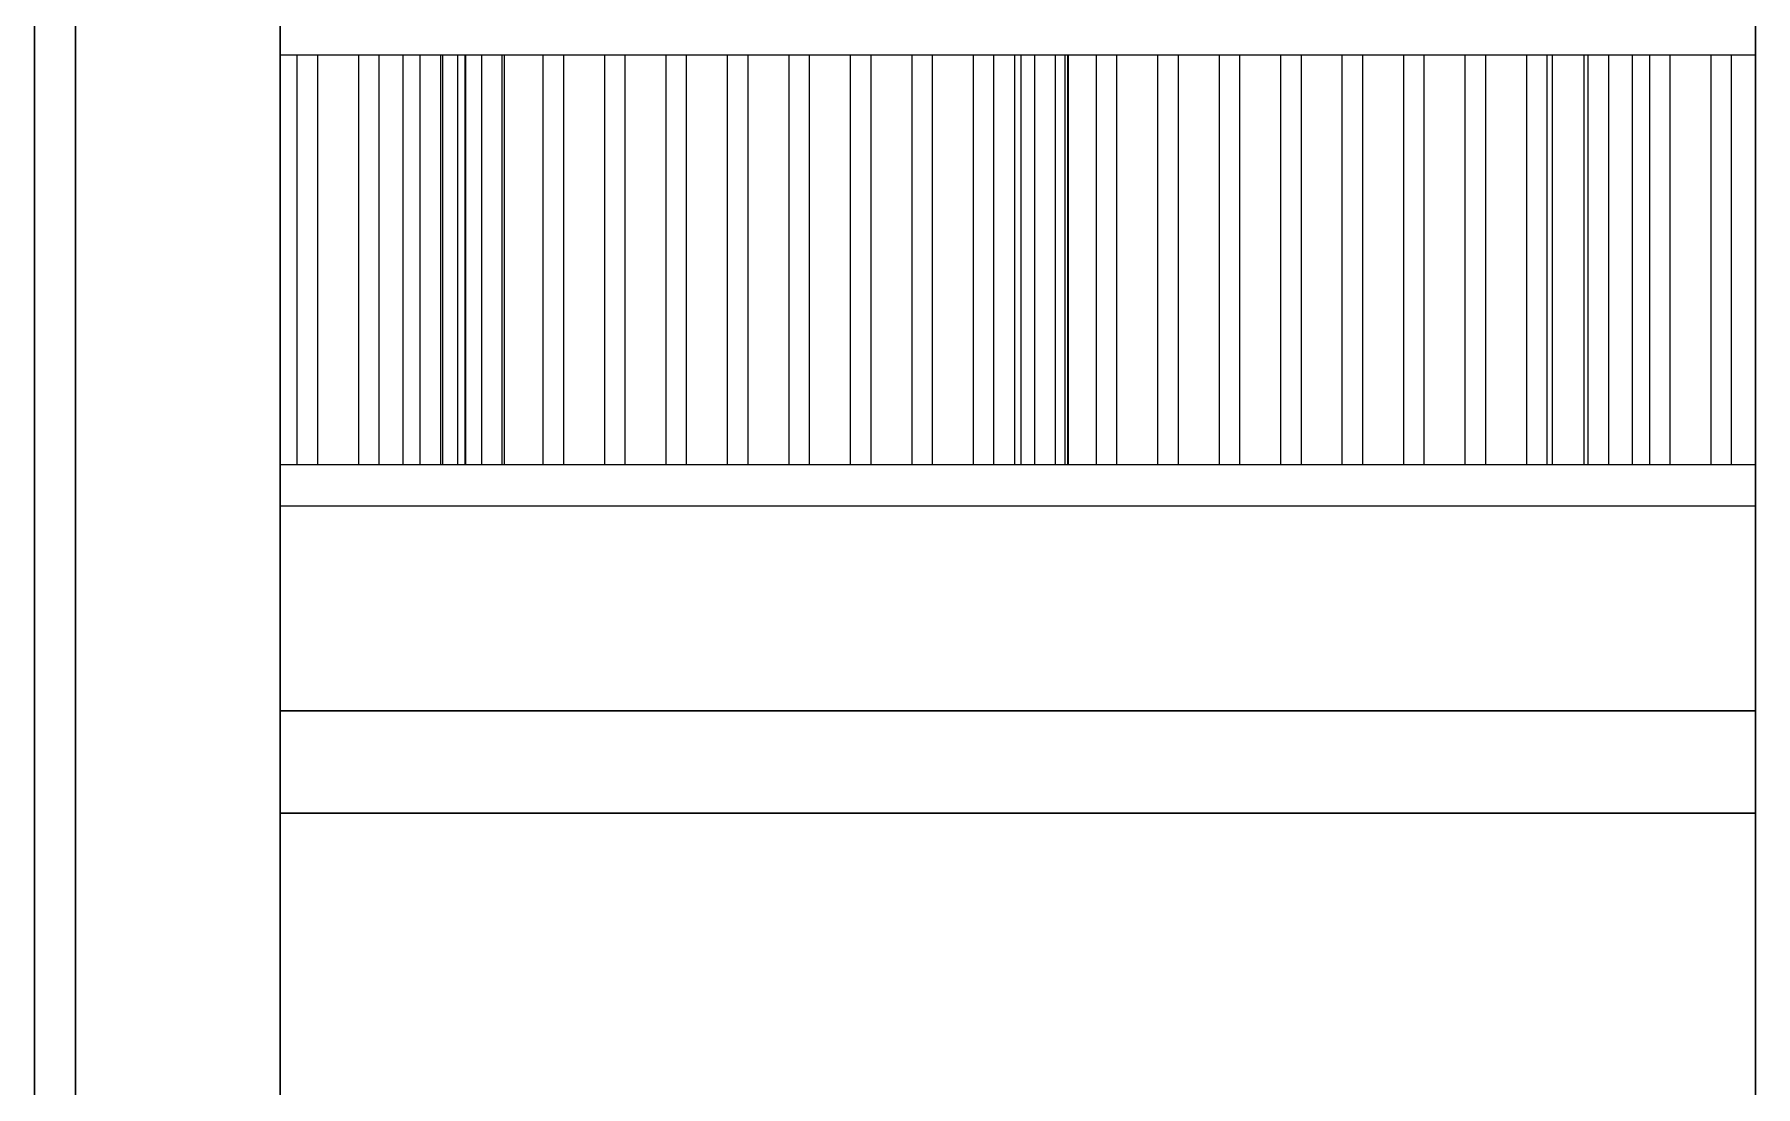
# Model space of a CAD drawing. Header units: inches. Extents: x 5914 to 162157, y -20538 to 282354.
# Drawn here: x 153813.1 to 153893.5, y -20075.2 to -20026 of the extents above; entities that cross this region are included whole.
import ezdxf

# ---------------------------------------------------------------- set-up
doc = ezdxf.new("R2010")
doc.units = ezdxf.units.IN
doc.header["$MEASUREMENT"] = 0
doc.layers.add('DOOR-WIN RA', color=3, linetype='Continuous', lineweight=20)
doc.layers.add('ELE1 RA', color=1, linetype='Continuous', lineweight=30)

# ---------------------------------------------------------------- blocks, each defined once
blk = doc.blocks.new('SKBVVL')
at = {"layer": 'DOOR-WIN RA'}
for p, q in [((153966.76, -15642.257), (153967.575, -15642.257)), ((153967.575, -15642.257), (153968.575, -15642.257)), ((153967.575, -15642.257), (153967.575, -15662.257)), ((153968.575, -15642.257), (153970.575, -15642.257)), ((153968.575, -15642.257), (153968.575, -15662.257)), ((153970.575, -15642.257), (153971.575, -15642.257)), ((153970.575, -15642.257), (153970.575, -15662.257)), ((153971.575, -15642.257), (153971.575, -15662.257)), ((153971.575, -15642.257), (153972.76, -15642.257)), ((153972.76, -15662.257), (153972.76, -15642.257)), ((153972.76, -15642.257), (153973.575, -15642.257)), ((153973.575, -15642.257), (153974.575, -15642.257)), ((153973.575, -15642.257), (153973.575, -15662.257)), ((153974.575, -15642.257), (153974.575, -15662.257)), ((153974.575, -15642.257), (153974.688, -15642.257)), ((153974.688, -15662.257), (153974.688, -15642.257)), ((153974.688, -15642.257), (153975.402, -15642.257)), ((153975.402, -15642.257), (153975.402, -15662.257)), ((153975.402, -15642.257), (153975.763, -15642.257)), ((153975.763, -15642.257), (153975.763, -15662.257)), ((153975.763, -15642.257), (153975.809, -15642.257)), ((153975.809, -15662.257), (153975.809, -15642.257)), ((153975.809, -15642.257), (153976.575, -15642.257)), ((153976.575, -15642.257), (153977.575, -15642.257)), ((153976.575, -15642.257), (153976.575, -15662.257)), ((153977.575, -15642.257), (153977.575, -15662.257)), ((153977.575, -15642.257), (153977.705, -15642.257)), ((153977.705, -15662.257), (153977.705, -15642.257)), ((153977.705, -15642.257), (153979.575, -15642.257)), ((153979.575, -15642.257), (153980.575, -15642.257)), ((153979.575, -15642.257), (153979.575, -15662.257)), ((153980.575, -15642.257), (153982.575, -15642.257)), ((153980.575, -15642.257), (153980.575, -15662.257)), ((153982.575, -15642.257), (153983.575, -15642.257)), ((153982.575, -15642.257), (153982.575, -15662.257)), ((153983.575, -15642.257), (153985.575, -15642.257)), ((153983.575, -15642.257), (153983.575, -15662.257)), ((153985.575, -15642.257), (153986.575, -15642.257)), ((153985.575, -15642.257), (153985.575, -15662.257)), ((153986.575, -15642.257), (153988.575, -15642.257)), ((153986.575, -15642.257), (153986.575, -15662.257)), ((153988.575, -15642.257), (153989.575, -15642.257)), ((153988.575, -15642.257), (153988.575, -15662.257)), ((153989.575, -15642.257), (153991.575, -15642.257)), ((153989.575, -15642.257), (153989.575, -15662.257)), ((153991.575, -15642.257), (153992.575, -15642.257)), ((153991.575, -15642.257), (153991.575, -15662.257)), ((153992.575, -15642.257), (153994.575, -15642.257)), ((153992.575, -15642.257), (153992.575, -15662.257)), ((153994.575, -15642.257), (153995.575, -15642.257)), ((153994.575, -15642.257), (153994.575, -15662.257)), ((153995.575, -15642.257), (153997.575, -15642.257)), ((153995.575, -15642.257), (153995.575, -15662.257)), ((153997.575, -15642.257), (153998.575, -15642.257)), ((153997.575, -15642.257), (153997.575, -15662.257)), ((153998.575, -15642.257), (154000.575, -15642.257)), ((153998.575, -15642.257), (153998.575, -15662.257)), ((154000.575, -15642.257), (154001.575, -15642.257)), ((154000.575, -15642.257), (154000.575, -15662.257)), ((154001.575, -15642.257), (154001.575, -15662.257)), ((154001.575, -15642.257), (154002.586, -15642.257)), ((154002.586, -15642.257), (154002.586, -15662.257)), ((154002.586, -15642.257), (154002.902, -15642.257)), ((154002.902, -15642.257), (154002.902, -15662.257)), ((154002.902, -15642.257), (154003.575, -15642.257)), ((154003.575, -15642.257), (154004.575, -15642.257)), ((154003.575, -15642.257), (154003.575, -15662.257)), ((154004.575, -15642.257), (154004.575, -15662.257)), ((154004.575, -15642.257), (154005.064, -15642.257)), ((154005.064, -15662.257), (154005.064, -15642.257)), ((154005.064, -15642.257), (154005.184, -15642.257)), ((154005.184, -15642.257), (154005.184, -15662.257)), ((154005.184, -15642.257), (154005.212, -15642.257)), ((154005.212, -15642.257), (154005.212, -15662.257)), ((154005.212, -15642.257), (154006.575, -15642.257)), ((154006.575, -15642.257), (154007.575, -15642.257)), ((154006.575, -15642.257), (154006.575, -15662.257)), ((154007.575, -15642.257), (154009.575, -15642.257)), ((154007.575, -15642.257), (154007.575, -15662.257)), ((154009.575, -15642.257), (154010.575, -15642.257)), ((154009.575, -15642.257), (154009.575, -15662.257)), ((154010.575, -15642.257), (154012.575, -15642.257)), ((154010.575, -15642.257), (154010.575, -15662.257)), ((154012.575, -15642.257), (154013.575, -15642.257)), ((154012.575, -15642.257), (154012.575, -15662.257)), ((154013.575, -15642.257), (154015.575, -15642.257)), ((154013.575, -15642.257), (154013.575, -15662.257)), ((154015.575, -15642.257), (154016.575, -15642.257)), ((154015.575, -15642.257), (154015.575, -15662.257)), ((154016.575, -15642.257), (154018.575, -15642.257)), ((154016.575, -15642.257), (154016.575, -15662.257)), ((154018.575, -15642.257), (154019.575, -15642.257)), ((154018.575, -15642.257), (154018.575, -15662.257)), ((154019.575, -15642.257), (154021.575, -15642.257)), ((154019.575, -15642.257), (154019.575, -15662.257)), ((154021.575, -15642.257), (154022.575, -15642.257)), ((154021.575, -15642.257), (154021.575, -15662.257)), ((154022.575, -15642.257), (154024.575, -15642.257)), ((154022.575, -15642.257), (154022.575, -15662.257)), ((154024.575, -15642.257), (154025.575, -15642.257)), ((154024.575, -15642.257), (154024.575, -15662.257)), ((154025.575, -15642.257), (154027.575, -15642.257)), ((154025.575, -15642.257), (154025.575, -15662.257)), ((154027.575, -15642.257), (154028.575, -15642.257)), ((154027.575, -15642.257), (154027.575, -15662.257)), ((154028.575, -15642.257), (154028.575, -15662.257)), ((154028.575, -15642.257), (154028.825, -15642.257)), ((154028.825, -15642.257), (154028.825, -15662.257)), ((154028.825, -15642.257), (154030.401, -15642.257)), ((154030.401, -15662.257), (154030.401, -15642.257)), ((154030.401, -15642.257), (154030.575, -15642.257)), ((154030.575, -15642.257), (154031.575, -15642.257)), ((154030.575, -15642.257), (154030.575, -15662.257)), ((154031.575, -15642.257), (154031.575, -15662.257)), ((154031.575, -15642.257), (154032.76, -15642.257)), ((154032.76, -15662.257), (154032.76, -15642.257)), ((154032.76, -15642.257), (154033.575, -15642.257)), ((154033.575, -15642.257), (154034.575, -15642.257)), ((154033.575, -15642.257), (154033.575, -15662.257)), ((154034.575, -15642.257), (154036.575, -15642.257)), ((154034.575, -15642.257), (154034.575, -15662.257)), ((154036.575, -15642.257), (154037.575, -15642.257)), ((154036.575, -15642.257), (154036.575, -15662.257)), ((154037.575, -15642.257), (154038.76, -15642.257)), ((154037.575, -15642.257), (154037.575, -15662.257)), ((153967.575, -15662.257), (153966.76, -15662.257)), ((153968.575, -15662.257), (153967.575, -15662.257)), ((153970.575, -15662.257), (153968.575, -15662.257)), ((153971.575, -15662.257), (153970.575, -15662.257)), ((153972.76, -15662.257), (153971.575, -15662.257)), ((153973.575, -15662.257), (153972.76, -15662.257)), ((153974.575, -15662.257), (153973.575, -15662.257)), ((153974.688, -15662.257), (153974.575, -15662.257)), ((153975.402, -15662.257), (153974.688, -15662.257)), ((153975.763, -15662.257), (153975.402, -15662.257)), ((153975.809, -15662.257), (153975.763, -15662.257)), ((153976.575, -15662.257), (153975.809, -15662.257)), ((153977.575, -15662.257), (153976.575, -15662.257)), ((153977.705, -15662.257), (153977.575, -15662.257)), ((153979.575, -15662.257), (153977.705, -15662.257)), ((153980.575, -15662.257), (153979.575, -15662.257)), ((153982.575, -15662.257), (153980.575, -15662.257)), ((153983.575, -15662.257), (153982.575, -15662.257)), ((153985.575, -15662.257), (153983.575, -15662.257)), ((153986.575, -15662.257), (153985.575, -15662.257)), ((153988.575, -15662.257), (153986.575, -15662.257)), ((153989.575, -15662.257), (153988.575, -15662.257)), ((153991.575, -15662.257), (153989.575, -15662.257)), ((153992.575, -15662.257), (153991.575, -15662.257)), ((153994.575, -15662.257), (153992.575, -15662.257)), ((153995.575, -15662.257), (153994.575, -15662.257)), ((153997.575, -15662.257), (153995.575, -15662.257)), ((153998.575, -15662.257), (153997.575, -15662.257)), ((154000.575, -15662.257), (153998.575, -15662.257)), ((154001.575, -15662.257), (154000.575, -15662.257)), ((154002.586, -15662.257), (154001.575, -15662.257)), ((154002.902, -15662.257), (154002.586, -15662.257)), ((154003.575, -15662.257), (154002.902, -15662.257)), ((154004.575, -15662.257), (154003.575, -15662.257)), ((154005.064, -15662.257), (154004.575, -15662.257)), ((154005.184, -15662.257), (154005.064, -15662.257)), ((154005.212, -15662.257), (154005.184, -15662.257)), ((154006.575, -15662.257), (154005.212, -15662.257)), ((154007.575, -15662.257), (154006.575, -15662.257)), ((154009.575, -15662.257), (154007.575, -15662.257)), ((154010.575, -15662.257), (154009.575, -15662.257)), ((154012.575, -15662.257), (154010.575, -15662.257)), ((154013.575, -15662.257), (154012.575, -15662.257)), ((154015.575, -15662.257), (154013.575, -15662.257)), ((154016.575, -15662.257), (154015.575, -15662.257)), ((154018.575, -15662.257), (154016.575, -15662.257)), ((154019.575, -15662.257), (154018.575, -15662.257)), ((154021.575, -15662.257), (154019.575, -15662.257)), ((154022.575, -15662.257), (154021.575, -15662.257)), ((154024.575, -15662.257), (154022.575, -15662.257)), ((154025.575, -15662.257), (154024.575, -15662.257)), ((154027.575, -15662.257), (154025.575, -15662.257)), ((154028.575, -15662.257), (154027.575, -15662.257)), ((154028.825, -15662.257), (154028.575, -15662.257)), ((154030.401, -15662.257), (154028.825, -15662.257)), ((154030.575, -15662.257), (154030.401, -15662.257)), ((154031.575, -15662.257), (154030.575, -15662.257)), ((154032.76, -15662.257), (154031.575, -15662.257)), ((154033.575, -15662.257), (154032.76, -15662.257)), ((154034.575, -15662.257), (154033.575, -15662.257)), ((154036.575, -15662.257), (154034.575, -15662.257)), ((154037.575, -15662.257), (154036.575, -15662.257)), ((154038.76, -15662.257), (154037.575, -15662.257)), ((153966.76, -15664.257), (154038.76, -15664.257))]:
    blk.add_line(p, q, dxfattribs=at)
at = {"layer": 'ELE1 RA'}
for p, q in [((153954.76, -15550.257), (153954.76, -15791.257)), ((153956.76, -15552.257), (153956.76, -15789.257)), ((153966.76, -15642.257), (153966.76, -15640.257)), ((154038.76, -15642.257), (154038.76, -15640.257)), ((153966.76, -15662.257), (153966.76, -15642.257)), ((154038.76, -15642.257), (154038.76, -15662.257)), ((153966.76, -15662.257), (153966.76, -15664.257)), ((154038.76, -15664.257), (154038.76, -15662.257)), ((153966.76, -15674.257), (153966.76, -15664.257)), ((154038.76, -15674.257), (154038.76, -15664.257)), ((154038.76, -15674.257), (153966.76, -15674.257)), ((153966.76, -15679.257), (153966.76, -15674.257)), ((154038.76, -15679.257), (154038.76, -15674.257)), ((153966.76, -15679.257), (154038.76, -15679.257)), ((153966.76, -15752.257), (153966.76, -15679.257)), ((154038.76, -15679.257), (154038.76, -15752.257))]:
    blk.add_line(p, q, dxfattribs=at)

msp = doc.modelspace()

# ---------------------------------------------------------------- block references
at = {"xscale": 0.9568106312292479, "yscale": 0.9568106312292479, "zscale": 0.9568106312292479}
msp.add_blockref('SKBVVL', (6507.578, -5060.317), dxfattribs=at)

doc.saveas('drawing.dxf')
